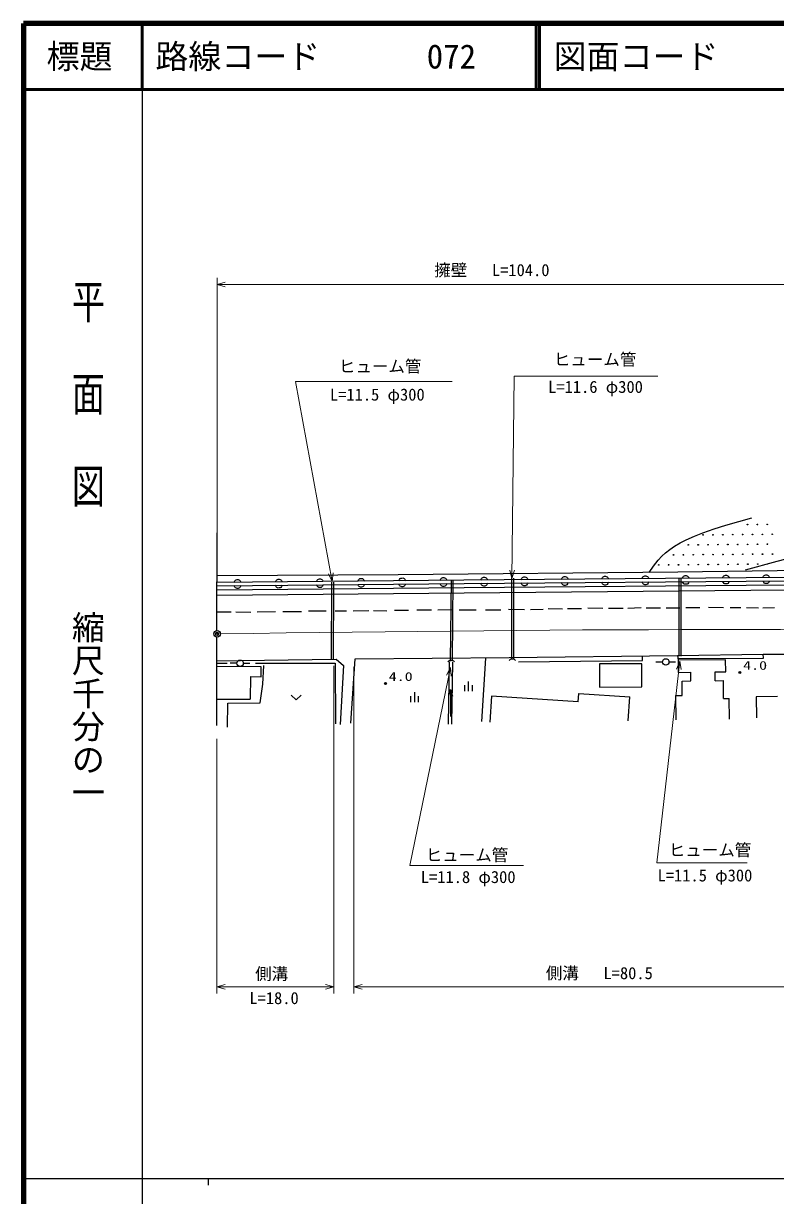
# Model space of a CAD drawing. Units: millimetres, scale not verified. Extents: x 40000 to 680000, y 20000 to 380000.
# Drawn here: x 40000 to 154031, y 202409 to 380000 of the extents above; entities that cross this region are included whole.
import ezdxf
from ezdxf.enums import TextEntityAlignment as Align

# ---------------------------------------------------------------- set-up
doc = ezdxf.new("R2010")
doc.units = ezdxf.units.MM
doc.header["$LTSCALE"] = 1000
doc.header["$PDMODE"] = 32
doc.header["$PDSIZE"] = 500
doc.linetypes.add('CHAIN', pattern=[18.5, 12, -1.5, 3.5, -1.5])
for name, color, linetype, lineweight in [('M-BGD', 7, 'Continuous', 25), ('M-BMK', 2, 'CHAIN', 13), ('M-BMK-OTRS', 5, 'Continuous', 25), ('M-BMK-SRVR', 3, 'Continuous', 25), ('M-STR-HTXT', 7, 'Continuous', 13), ('M-TTL', 2, 'Continuous', 140), ('M-TTL-BAND', 7, 'Continuous', 25), ('M-TTL-LINE', 7, 'Continuous', 50)]:
    doc.layers.add(name, color=color, linetype=linetype, lineweight=lineweight)
doc.layers.add('M-OTRS', color=6, linetype='Continuous')
doc.layers.add('M-TTL-TXT', color=7, linetype='Continuous')
doc.styles.add('@ＭＳ ゴシック', font='')
doc.styles.add('ＭＳ ゴシック', font='')
doc.styles.get('@ＭＳ ゴシック').set_extended_font_data('@MS Gothic')
doc.styles.get('ＭＳ ゴシック').set_extended_font_data('MS Gothic')

msp = doc.modelspace()

# ---------------------------------------------------------------- linework, layer by layer
at = {"layer": 'M-BGD'}
for p, q in [((139189, 296864), (96833, 296476)), ((171733, 297253), (139189, 296864)), ((69353, 294791), (106795, 295149)), ((106791, 295649), (69354, 295291)), ((96833, 296476), (69355, 296283)), ((86689, 283644), (86761, 295345)), ((86989, 283642), (87061, 295343)), ((104743, 283373), (104876, 295699)), ((105043, 283370), (105176, 295695)), ((155679, 296067), (106791, 295649)), ((106795, 295149), (155683, 295567)), ((106800, 294549), (155687, 294967)), ((114043, 283640), (114043, 295966)), ((114343, 283640), (114343, 295966)), ((139395, 284150), (139395, 295862)), ((139695, 284150), (139695, 295862)), ((69350, 293391), (106807, 293749)), ((69352, 294191), (106800, 294549)), ((106807, 293749), (155692, 294167)), ((121710, 291252), (119546, 291314)), ((124609, 291283), (122476, 291314)), ((127825, 291376), (125568, 291407)), ((130948, 291376), (128722, 291376)), ((133661, 291438), (131620, 291376)), ((136599, 291407), (134434, 291407)), ((139505, 291407), (137464, 291407)), ((142566, 291469), (140402, 291438)), ((146114, 291438), (143857, 291500)), ((148774, 291438), (147135, 291438)), ((151433, 291407), (149609, 291438)), ((153845, 291438), (152082, 291407)), ((71495, 290819), (69362, 290819)), ((74464, 290758), (72207, 290789)), ((78236, 290850), (75453, 290819)), ((82163, 290850), (79349, 290850)), ((85909, 290943), (83218, 290943)), ((89001, 290943), (87269, 290943)), ((92371, 291005), (89990, 290943)), ((95084, 290974), (93082, 291005)), ((98362, 291067), (96259, 291067)), ((101856, 291098), (99630, 291098)), ((105010, 291160), (102845, 291098)), ((108658, 291098), (106061, 291098)), ((112372, 291098), (110050, 291098)), ((115959, 291160), (113516, 291191)), ((118804, 291191), (116887, 291160)), ((113635, 283918), (139183, 284216)), ((133858, 283488), (133851, 284154)), ((139183, 284216), (152148, 284433)), ((139183, 284216), (139252, 283503)), ((152148, 284433), (155365, 284433)), ((152213, 283815), (152148, 284433)), ((69276, 283438), (87429, 283658)), ((76039, 282516), (69332, 282557)), ((69333, 283062), (70909, 283064)), ((72340, 283054), (71340, 283054)), ((73340, 283064), (74340, 283083)), ((75209, 283071), (87284, 283087)), ((76030, 281018), (76039, 282516)), ((87284, 283087), (87334, 273862)), ((87429, 283658), (88547, 282727)), ((88547, 282727), (88022, 273789)), ((89631, 273959), (90319, 283733)), ((90319, 283733), (113635, 283918)), ((104440, 273818), (104603, 283259)), ((104940, 273810), (105102, 283250)), ((109508, 274225), (110085, 283821)), ((115071, 283290), (133858, 283488)), ((133731, 282979), (127345, 282955)), ((127345, 282955), (127359, 279452)), ((133744, 279476), (133731, 282979)), ((136873, 283242), (135874, 283213)), ((137873, 283257), (138873, 283257)), ((139247, 283783), (152213, 283815)), ((146451, 283590), (139252, 283503)), ((139252, 283503), (139274, 281673)), ((146474, 281760), (146451, 283590)), ((74409, 281028), (74388, 277608)), ((74409, 281028), (76030, 281018)), ((139274, 281673), (141175, 281696)), ((141191, 280373), (141175, 281696)), ((144873, 281741), (146474, 281760)), ((144889, 280418), (144873, 281741)), ((104765, 279085), (104765, 274993)), ((106851, 279724), (106851, 278824)), ((107451, 280320), (107451, 278820)), ((108051, 279724), (108051, 278824)), ((127359, 279452), (133744, 279476)), ((139868, 280357), (141191, 280373)), ((139895, 278191), (139868, 280357)), ((144889, 280418), (146114, 280433)), ((146147, 277726), (146114, 280433)), ((69324, 277639), (74388, 277608)), ((98667, 278087), (98667, 277187)), ((99267, 278683), (99267, 277183)), ((99867, 278087), (99867, 277187)), ((110965, 278085), (110697, 274144)), ((124098, 277192), (110965, 278085)), ((124098, 277192), (124185, 278474)), ((124185, 278474), (131917, 277948)), ((131671, 274335), (131917, 277948)), ((138931, 278179), (139895, 278191)), ((138976, 274476), (138931, 278179)), ((146147, 277726), (147008, 277737)), ((147046, 274579), (147008, 277737)), ((154326, 278000), (151085, 277956)), ((151085, 277956), (151127, 274779))]:
    msp.add_line(p, q, dxfattribs=at)
for points in [[(149475, 297196), (154289, 298510), (159121, 299775), (163474, 300793), (167807, 301869), (169081, 302298), (170346, 302788), (172873, 303846), (175419, 304847), (176383, 305205), (177348, 305558)], [(134868, 296835), (135537, 297789), (136249, 298700), (136767, 299260), (137328, 299777), (137991, 300301), (138702, 300785), (139572, 301297), (140487, 301764), (141728, 302316), (142990, 302812), (144732, 303424), (146478, 303974), (148466, 304548), (150456, 305094)], [(71973, 295316), (72012, 295432), (72071, 295530), (72165, 295641), (72275, 295702), (72392, 295738), (72547, 295739), (72665, 295705), (72775, 295646), (72874, 295537), (72935, 295440), (72973, 295326)], [(72973, 294826), (72934, 294710), (72875, 294612), (72781, 294501), (72672, 294440), (72554, 294404), (72399, 294403), (72282, 294437), (72171, 294496), (72072, 294605), (72012, 294702), (71973, 294816)], [(78213, 295376), (78252, 295491), (78311, 295589), (78405, 295700), (78514, 295761), (78631, 295797), (78786, 295799), (78904, 295765), (79015, 295706), (79113, 295597), (79174, 295500), (79213, 295385)], [(79213, 294885), (79174, 294770), (79115, 294672), (79021, 294561), (78912, 294500), (78795, 294464), (78640, 294462), (78522, 294496), (78411, 294555), (78313, 294664), (78252, 294761), (78213, 294876)], [(84452, 295436), (84491, 295551), (84550, 295649), (84644, 295760), (84754, 295821), (84871, 295857), (85026, 295859), (85144, 295825), (85254, 295766), (85353, 295657), (85414, 295560), (85452, 295445)], [(85454, 294945), (85415, 294830), (85356, 294732), (85262, 294621), (85152, 294560), (85035, 294524), (84880, 294522), (84762, 294556), (84652, 294615), (84553, 294724), (84492, 294821), (84454, 294936)], [(90692, 295495), (90731, 295611), (90790, 295709), (90884, 295820), (90993, 295881), (91110, 295917), (91265, 295918), (91383, 295884), (91494, 295825), (91592, 295716), (91653, 295619), (91692, 295505)], [(91694, 295005), (91655, 294889), (91596, 294791), (91502, 294680), (91393, 294619), (91276, 294583), (91121, 294582), (91003, 294616), (90892, 294675), (90794, 294784), (90733, 294881), (90694, 294995)], [(96931, 295555), (96970, 295670), (97029, 295768), (97123, 295879), (97233, 295940), (97350, 295976), (97505, 295978), (97623, 295944), (97733, 295885), (97832, 295776), (97893, 295679), (97931, 295564)], [(97935, 295064), (97896, 294949), (97837, 294851), (97743, 294740), (97633, 294679), (97516, 294643), (97361, 294641), (97243, 294675), (97133, 294734), (97034, 294843), (96973, 294940), (96935, 295055)], [(103171, 295614), (103210, 295730), (103269, 295828), (103363, 295939), (103472, 296000), (103589, 296036), (103744, 296037), (103862, 296004), (103973, 295945), (104071, 295836), (104132, 295739), (104171, 295624)], [(104175, 295124), (104136, 295009), (104077, 294911), (103983, 294800), (103874, 294739), (103757, 294703), (103602, 294701), (103484, 294735), (103373, 294794), (103275, 294903), (103214, 295000), (103175, 295115)], [(109346, 295671), (109385, 295786), (109444, 295884), (109538, 295995), (109648, 296056), (109765, 296092), (109920, 296093), (110038, 296059), (110148, 296000), (110247, 295891), (110308, 295794), (110346, 295679)], [(110351, 295180), (110312, 295064), (110253, 294966), (110159, 294855), (110049, 294794), (109932, 294758), (109777, 294757), (109659, 294791), (109549, 294850), (109450, 294959), (109389, 295056), (109351, 295171)], [(115457, 295723), (115496, 295838), (115555, 295936), (115649, 296047), (115759, 296108), (115876, 296144), (116031, 296146), (116149, 296112), (116259, 296052), (116358, 295943), (116419, 295846), (116457, 295732)], [(116462, 295232), (116423, 295116), (116364, 295018), (116269, 294908), (116160, 294847), (116043, 294811), (115888, 294809), (115770, 294843), (115659, 294902), (115561, 295012), (115500, 295109), (115462, 295223)], [(121568, 295775), (121607, 295891), (121666, 295989), (121760, 296099), (121870, 296160), (121987, 296196), (122142, 296198), (122260, 296164), (122370, 296105), (122469, 295995), (122530, 295899), (122568, 295784)], [(122573, 295284), (122534, 295169), (122474, 295071), (122380, 294960), (122271, 294899), (122154, 294863), (121999, 294861), (121881, 294895), (121770, 294955), (121672, 295064), (121611, 295161), (121573, 295275)], [(127679, 295827), (127718, 295943), (127777, 296041), (127871, 296152), (127981, 296213), (128098, 296249), (128253, 296250), (128371, 296216), (128481, 296157), (128580, 296048), (128641, 295951), (128679, 295836)], [(128684, 295336), (128645, 295221), (128585, 295123), (128491, 295012), (128382, 294951), (128265, 294915), (128110, 294914), (127992, 294948), (127881, 295007), (127783, 295116), (127722, 295213), (127684, 295328)], [(133790, 295880), (133829, 295995), (133888, 296093), (133982, 296204), (134092, 296265), (134209, 296301), (134364, 296302), (134482, 296268), (134592, 296209), (134691, 296100), (134752, 296003), (134790, 295888)], [(134795, 295388), (134756, 295273), (134696, 295175), (134602, 295064), (134493, 295003), (134376, 294967), (134221, 294966), (134103, 295000), (133992, 295059), (133894, 295168), (133833, 295265), (133795, 295380)], [(139901, 295932), (139940, 296047), (139999, 296145), (140093, 296256), (140203, 296317), (140320, 296353), (140475, 296354), (140593, 296320), (140703, 296261), (140802, 296152), (140863, 296055), (140901, 295940)], [(140906, 295440), (140866, 295325), (140807, 295227), (140713, 295116), (140604, 295055), (140487, 295019), (140332, 295018), (140214, 295052), (140103, 295111), (140005, 295220), (139944, 295317), (139906, 295432)], [(146012, 295984), (146051, 296099), (146110, 296197), (146204, 296308), (146314, 296369), (146431, 296405), (146586, 296406), (146704, 296372), (146814, 296313), (146913, 296204), (146974, 296107), (147012, 295993)], [(147016, 295493), (146977, 295377), (146918, 295279), (146824, 295168), (146715, 295108), (146598, 295072), (146443, 295070), (146325, 295104), (146214, 295163), (146116, 295272), (146055, 295369), (146017, 295484)], [(152123, 296036), (152162, 296152), (152221, 296250), (152315, 296360), (152425, 296421), (152542, 296457), (152697, 296459), (152815, 296425), (152925, 296366), (153024, 296256), (153085, 296159), (153123, 296045)], [(153127, 295545), (153088, 295429), (153029, 295331), (152935, 295221), (152826, 295160), (152708, 295124), (152554, 295122), (152436, 295156), (152325, 295215), (152227, 295325), (152166, 295422), (152127, 295536)], [(70952, 273364), (70975, 276997), (75903, 277065), (76289, 279904), (76425, 282698)], [(104346, 283259), (104396, 283331), (104446, 283391), (104513, 283444), (104591, 283491), (104681, 283521), (104786, 283541), (104908, 283541), (105008, 283521), (105106, 283491), (105178, 283446), (105246, 283389), (105298, 283334), (105346, 283259)], [(113624, 283461), (113674, 283534), (113724, 283594), (113791, 283646), (113869, 283694), (113959, 283724), (114064, 283744), (114186, 283744), (114286, 283724), (114384, 283694), (114456, 283649), (114524, 283591), (114576, 283536), (114624, 283461)], [(104477, 278085), (104765, 279085), (105050, 278085)], [(80592, 278207), (81342, 277499), (82092, 278207)]]:
    msp.add_lwpolyline(points, dxfattribs=at)
for centre, radius in [((149767, 304072), 49.8), ((151267, 304085), 49.8), ((152767, 304099), 49.8), ((143030, 302514), 49.8), ((144530, 302527), 49.8), ((146030, 302540), 49.8), ((147530, 302553), 49.8), ((149030, 302566), 49.8), ((150530, 302579), 49.8), ((152030, 302592), 49.8), ((153530, 302605), 49.8), ((140794, 300994), 49.8), ((142293, 301007), 49.8), ((143793, 301020), 49.8), ((145293, 301033), 49.8), ((146793, 301046), 49.8), ((148293, 301059), 49.8), ((149793, 301073), 49.8), ((151293, 301086), 49.8), ((152793, 301099), 49.8), ((138557, 299475), 49.8), ((140057, 299488), 49.8), ((141557, 299501), 49.8), ((143056, 299514), 49.8), ((144556, 299527), 49.8), ((146056, 299540), 49.8), ((147556, 299553), 49.8), ((149056, 299566), 49.8), ((150556, 299579), 49.8), ((152056, 299592), 49.8), ((153556, 299605), 49.8), ((136320, 297955), 49.8), ((137820, 297968), 49.8), ((139320, 297981), 49.8), ((140820, 297994), 49.8), ((142320, 298007), 49.8), ((143819, 298020), 49.8), ((145319, 298034), 49.8), ((146819, 298047), 49.8), ((148319, 298060), 49.8), ((149819, 298073), 49.8), ((151319, 298086), 49.8), ((152819, 298099), 49.8), ((72840, 283054), 498), ((137373, 283257), 498), ((148607, 281677), 150), ((148607, 281677), 131), ((148607, 281677), 112), ((148607, 281677), 93.8), ((148607, 281677), 75), ((148607, 281677), 56.2), ((148607, 281676), 37.5), ((148607, 281677), 18.8), ((94879, 279990), 150), ((94879, 279990), 131), ((94879, 279990), 112), ((94879, 279990), 93.8), ((94879, 279990), 75), ((94879, 279990), 56.2), ((94879, 279989), 37.5), ((94879, 279990), 18.8)]:
    msp.add_circle(centre, radius, dxfattribs=at)
at = {"layer": 'M-BMK'}
msp.add_lwpolyline([(69856, 287514), (74844, 287580), (79843, 287645), (84832, 287709), (89831, 287771), (94820, 287830), (99818, 287887), (104807, 287939), (109806, 287988), (114795, 288031), (119794, 288069), (124784, 288100), (129784, 288127), (134774, 288148), (139774, 288165), (144764, 288179), (149764, 288189), (154754, 288197), (159754, 288204), (164124, 288209), (168494, 288213)], dxfattribs=at)
at = {"layer": 'M-BMK-OTRS'}
for p, q in [((69341, 288007), (69366, 302802)), ((69317, 273617), (69340, 287008))]:
    msp.add_line(p, q, dxfattribs=at)
at = {"layer": 'M-BMK-SRVR'}
msp.add_circle((69356, 287507), 498, dxfattribs=at)
at = {"layer": 'M-OTRS'}
msp.add_point((69362, 287513), dxfattribs=at)
at = {"layer": 'M-STR-HTXT'}
for p, q in [((69356, 298017), (69356, 341468)), ((69356, 340468), (173195, 340468)), ((86819, 295455), (81237, 325771)), ((81237, 325771), (104986, 325771)), ((114070, 295893), (114398, 326537)), ((114398, 326537), (136177, 326537)), ((87071, 233047), (87071, 282669)), ((90107, 282524), (90107, 233047)), ((104735, 282411), (98596, 252441)), ((139519, 283373), (136028, 252802)), ((69317, 271628), (69317, 233047)), ((98596, 252441), (115808, 252441)), ((136028, 252802), (149749, 252802)), ((69317, 234047), (87071, 234047)), ((90107, 234047), (170616, 234047))]:
    msp.add_line(p, q, dxfattribs=at)
for points in [[(70606, 340109), (69356, 340468), (70606, 340824)], [(86946, 296749), (86819, 295455), (86242, 296620)], [(114443, 297139), (114070, 295893), (113727, 297146)], [(104132, 281258), (104735, 282411), (104833, 281115)], [(139020, 282172), (139519, 283373), (139731, 282091)], [(70567, 233688), (69317, 234047), (70567, 234404)], [(85821, 234407), (87071, 234047), (85821, 233691)], [(91357, 233688), (90107, 234047), (91357, 234404)]]:
    msp.add_lwpolyline(points, dxfattribs=at)
at = {"layer": 'M-TTL'}
for p, q in [((40000, 380000), (40000, 20000)), ((680000, 380000), (40000, 380000))]:
    msp.add_line(p, q, dxfattribs=at)
at = {"layer": 'M-TTL-BAND'}
for p, q in [((58000, 370000), (58000, 20000)), ((40000, 205000), (579000, 205000)), ((68000, 205000), (68000, 204000))]:
    msp.add_line(p, q, dxfattribs=at)
at = {"layer": 'M-TTL-LINE'}
for p, q in [((58000, 380000), (58000, 370000)), ((117750, 380000), (117750, 370000)), ((118250, 380000), (118250, 370000)), ((40000, 370000), (680000, 370000))]:
    msp.add_line(p, q, dxfattribs=at)

# ---------------------------------------------------------------- texts
at = {"layer": 'M-BGD', "style": 'ＭＳ ゴシック', "width": 1.35}
for p in [(149107, 281677), (95379, 279990)]:
    msp.add_text('4.0', height=1320, dxfattribs=at).set_placement(p, align=Align.BOTTOM_LEFT)
at = {"layer": 'M-STR-HTXT', "style": 'ＭＳ ゴシック'}
for s, p in [('擁壁   L=104.0', (102288, 341168)), ('ヒューム管', (87828, 326586)), ('ヒューム管', (120418, 327631)), ('L=11.6 φ300', (119552, 323470)), ('L=11.5 φ300', (86470, 322304)), ('ヒューム管', (137841, 253304)), ('ヒューム管', (100997, 252543)), ('L=11.8 φ300', (100248, 249210)), ('L=11.5 φ300', (136141, 249452)), ('側溝', (75132, 234547)), ('側溝   L=80.5', (119199, 234647)), ('L=18.0', (74255, 230863))]:
    msp.add_text(s, height=1833, dxfattribs=at).set_placement(p, align=Align.BOTTOM_LEFT)
at = {"layer": 'M-TTL-BAND', "style": '@ＭＳ ゴシック', "width": 1.4}
msp.add_text('平  面  図', height=3666, rotation=270, dxfattribs=at).set_placement((49777, 306475), align=Align.MIDDLE_RIGHT)
at = {"layer": 'M-TTL-BAND', "style": '@ＭＳ ゴシック'}
msp.add_text('縮尺千分の一', height=3666, rotation=270, dxfattribs=at).set_placement((49777, 261030), align=Align.MIDDLE_RIGHT)
at = {"layer": 'M-TTL-TXT', "style": 'ＭＳ ゴシック'}
msp.add_text('標題', height=3666, dxfattribs=at).set_placement((48500, 375000), align=Align.MIDDLE_CENTER)
for s, p in [('路線コード', (60000, 375000)), ('072', (101142, 375000)), ('072', (101142, 375000)), ('072', (101142, 375000)), ('図面コード', (120380, 375000))]:
    msp.add_text(s, height=3666, dxfattribs=at).set_placement(p, align=Align.MIDDLE_LEFT)

doc.saveas('drawing.dxf')
